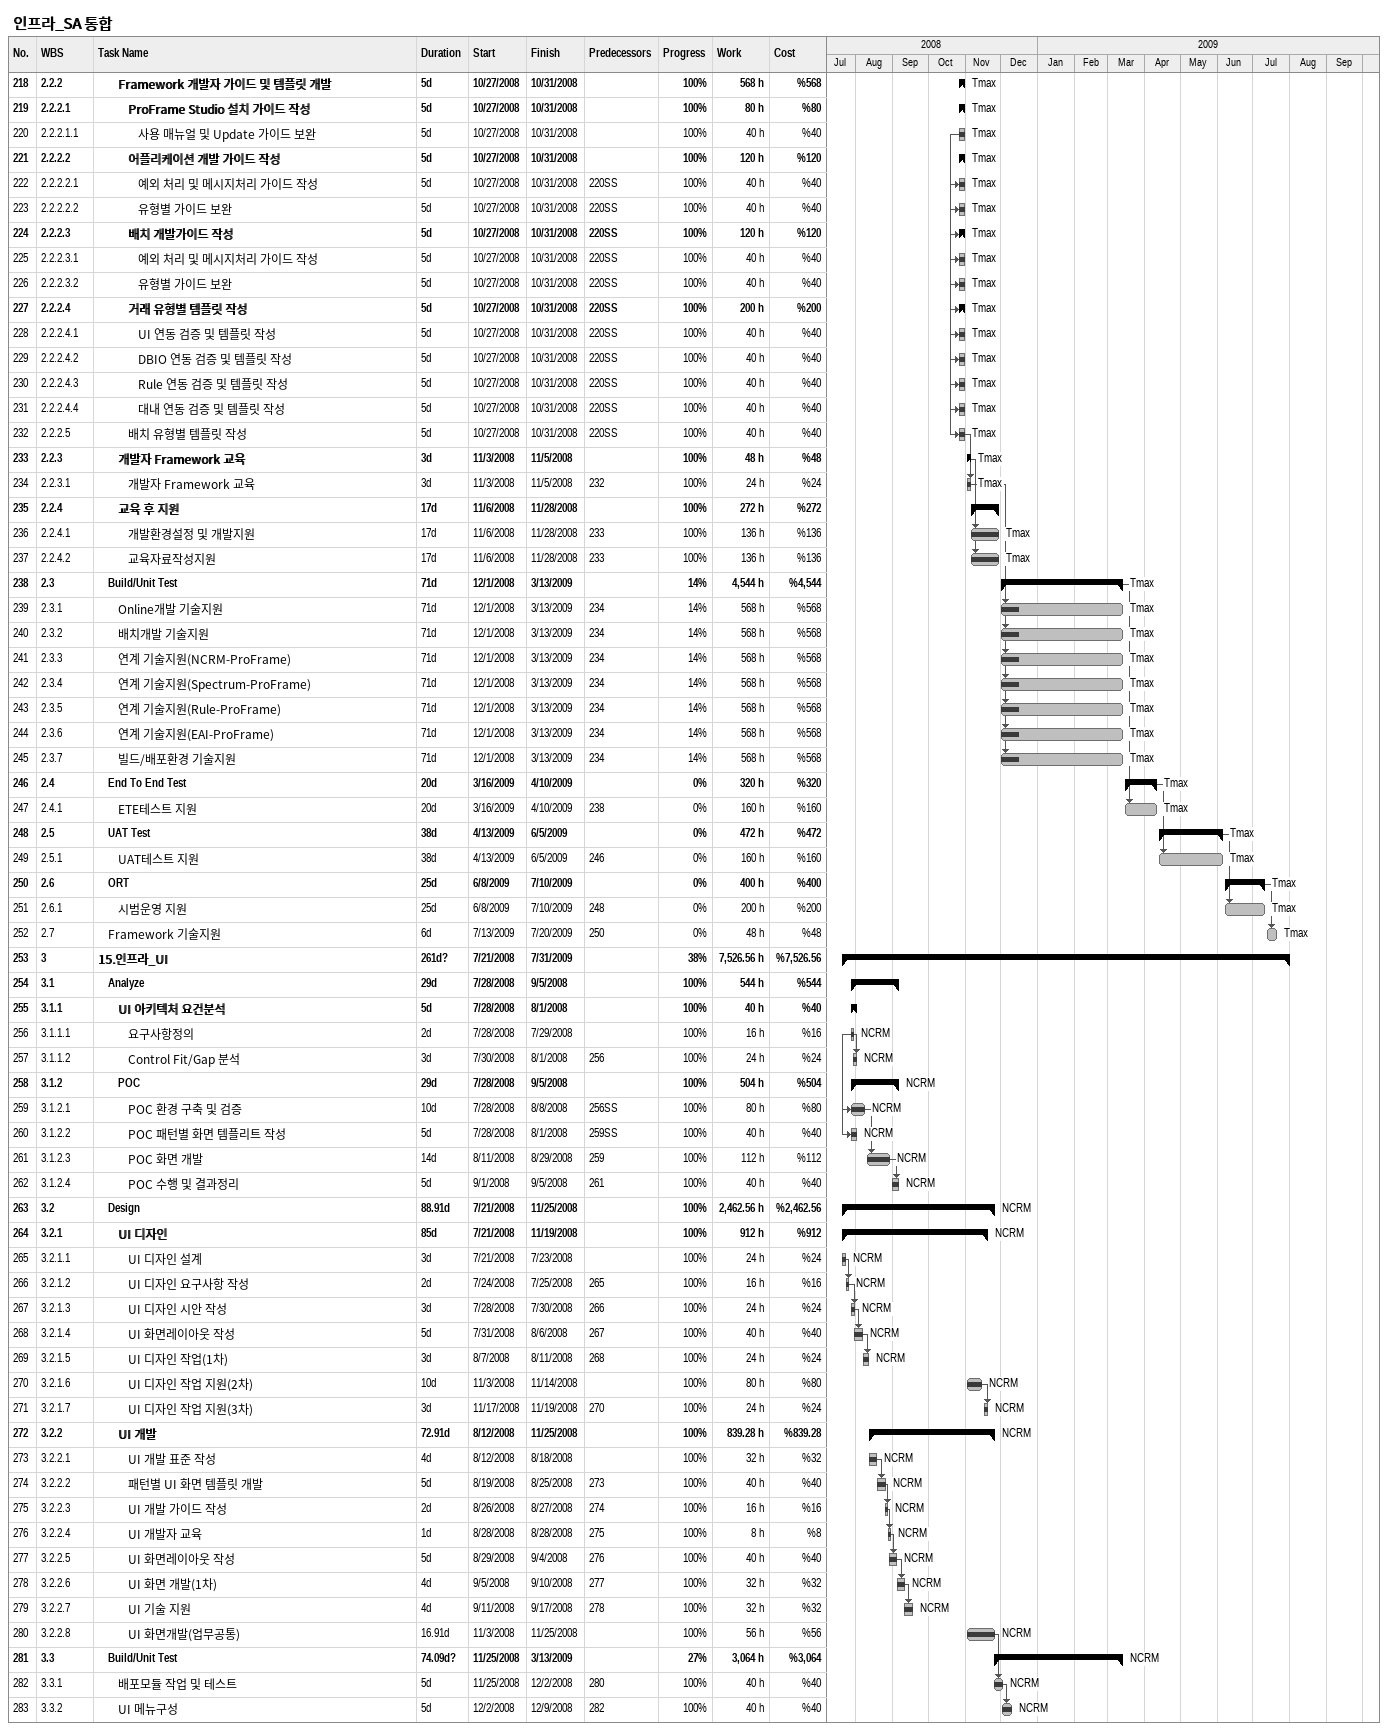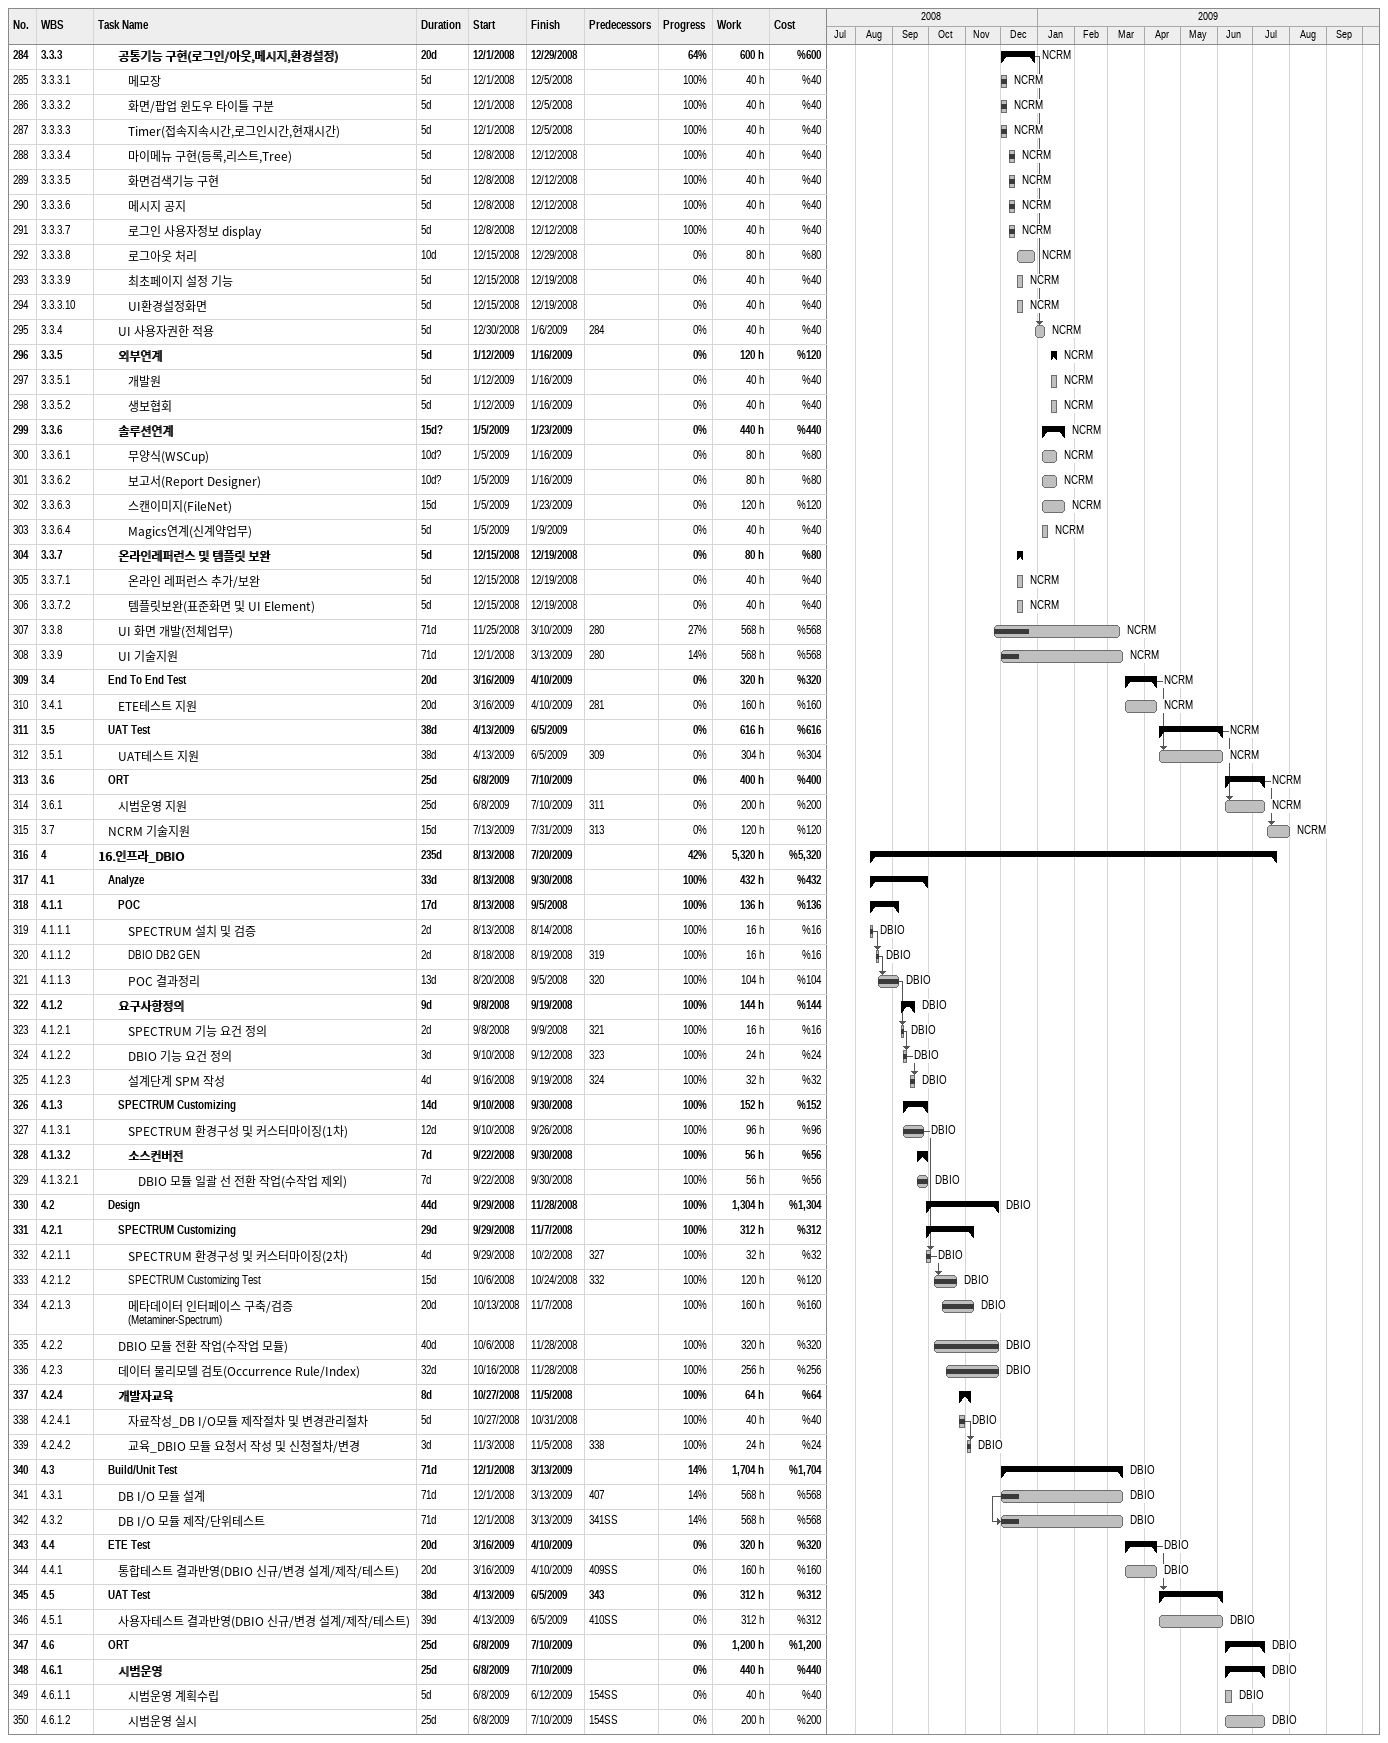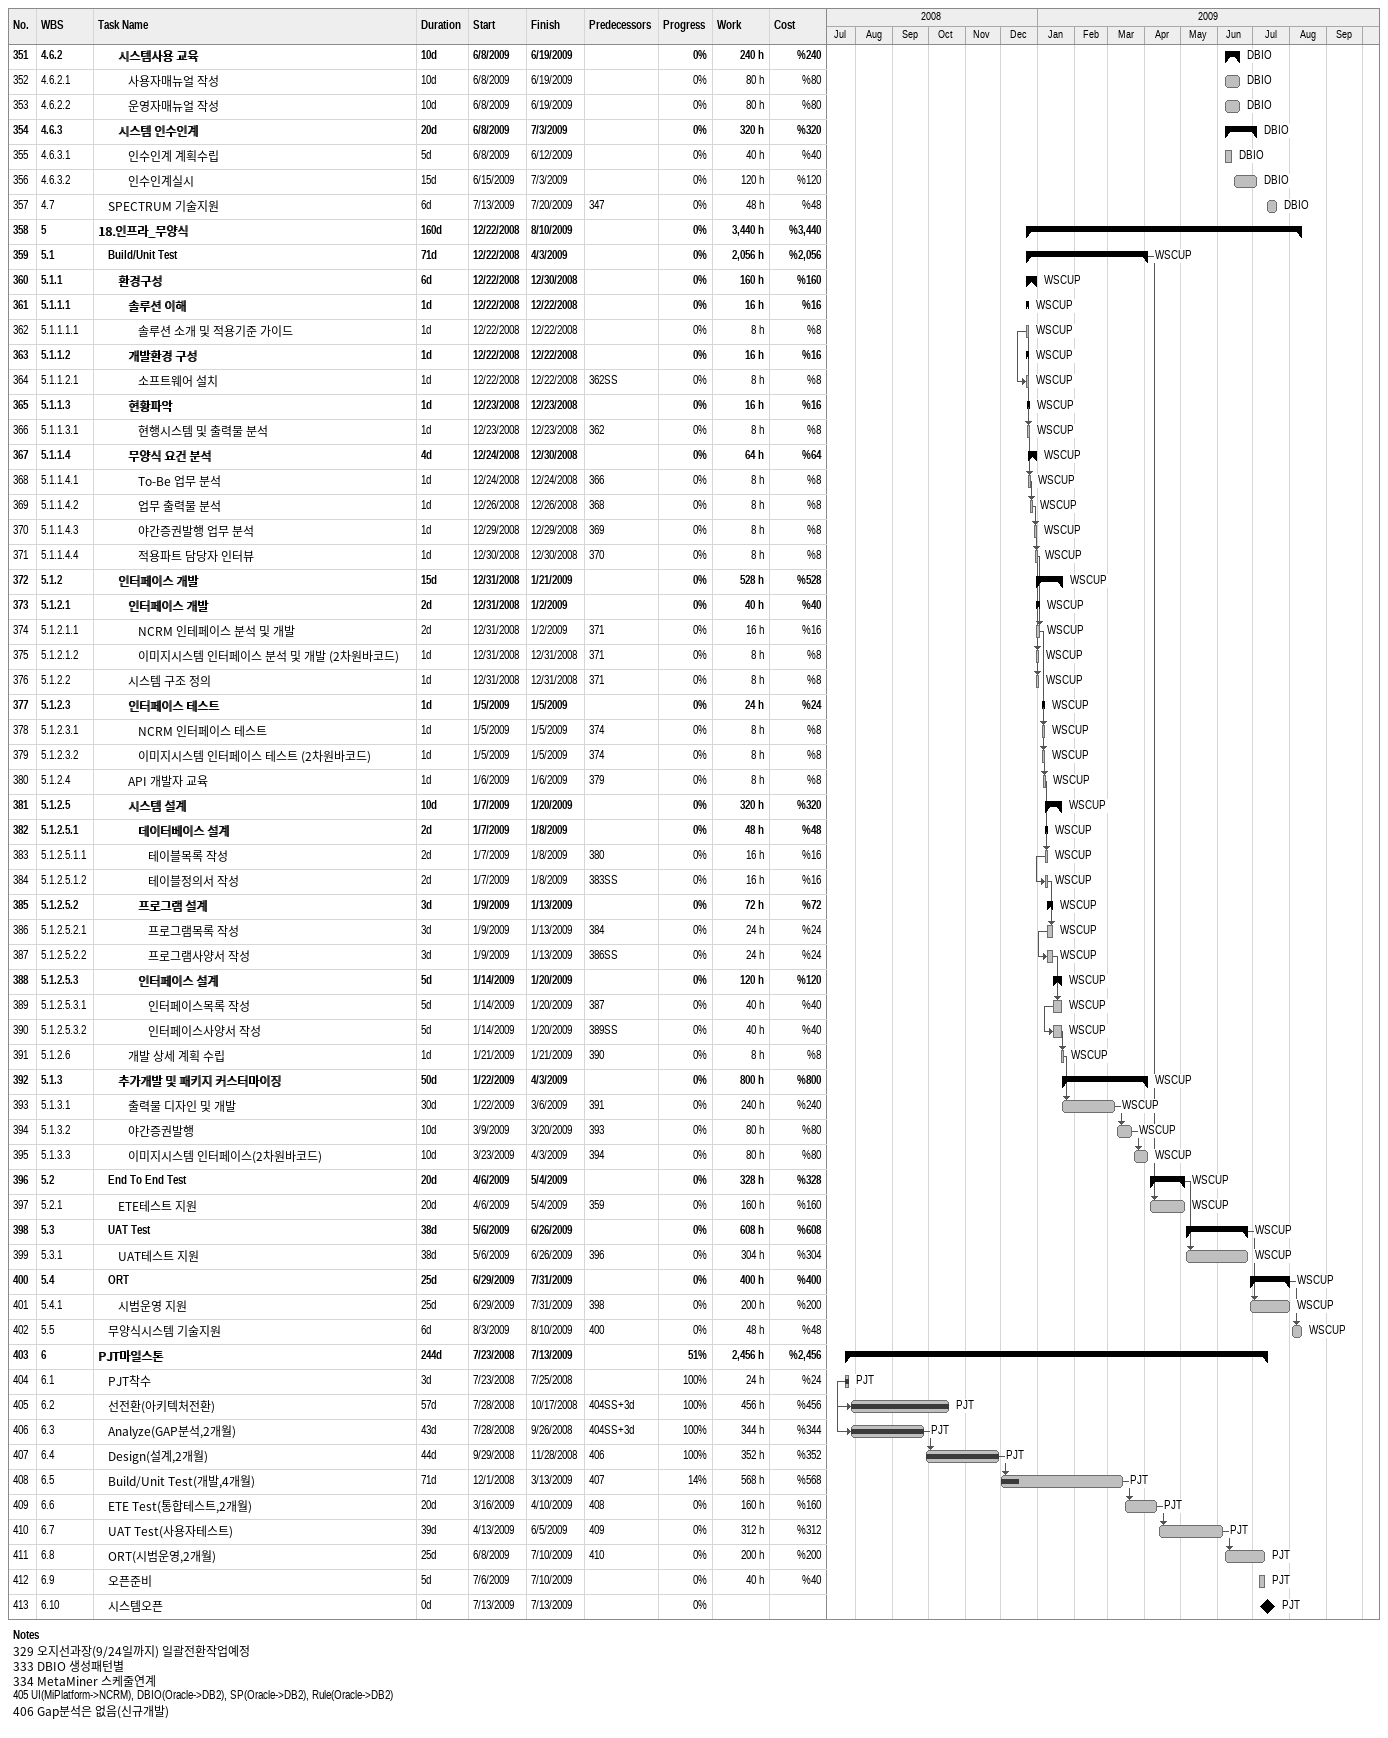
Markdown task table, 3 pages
인프라_SA 통합

| ID | WBS | Task | Duration | Start | Finish | Predecessors | Resources | % complete | Work (h) | Cost (%) |
|---|---|---|---|---|---|---|---|---|---|---|
| 218 | 2.2.2 | **Framework 개발자 가이드 및 템플릿 개발** | 5d | 2008-10-27 | 2008-10-31 |  | Tmax | 100 | 568 | 568 |
| 219 | 2.2.2.1 | **ProFrame Studio 설치 가이드 작성** | 5d | 2008-10-27 | 2008-10-31 |  | Tmax | 100 | 80 | 80 |
| 220 | 2.2.2.1.1 | 사용 매뉴얼 및 Update 가이드 보완 | 5d | 2008-10-27 | 2008-10-31 |  | Tmax | 100 | 40 | 40 |
| 221 | 2.2.2.2 | **어플리케이션 개발 가이드 작성** | 5d | 2008-10-27 | 2008-10-31 |  | Tmax | 100 | 120 | 120 |
| 222 | 2.2.2.2.1 | 예외 처리 및 메시지처리 가이드 작성 | 5d | 2008-10-27 | 2008-10-31 | 220SS | Tmax | 100 | 40 | 40 |
| 223 | 2.2.2.2.2 | 유형별 가이드 보완 | 5d | 2008-10-27 | 2008-10-31 | 220SS | Tmax | 100 | 40 | 40 |
| 224 | 2.2.2.3 | **배치 개발가이드 작성** | 5d | 2008-10-27 | 2008-10-31 | 220SS | Tmax | 100 | 120 | 120 |
| 225 | 2.2.2.3.1 | 예외 처리 및 메시지처리 가이드 작성 | 5d | 2008-10-27 | 2008-10-31 | 220SS | Tmax | 100 | 40 | 40 |
| 226 | 2.2.2.3.2 | 유형별 가이드 보완 | 5d | 2008-10-27 | 2008-10-31 | 220SS | Tmax | 100 | 40 | 40 |
| 227 | 2.2.2.4 | **거래 유형별 템플릿 작성** | 5d | 2008-10-27 | 2008-10-31 | 220SS | Tmax | 100 | 200 | 200 |
| 228 | 2.2.2.4.1 | UI 연동 검증 및 템플릿 작성 | 5d | 2008-10-27 | 2008-10-31 | 220SS | Tmax | 100 | 40 | 40 |
| 229 | 2.2.2.4.2 | DBIO 연동 검증 및 템플릿 작성 | 5d | 2008-10-27 | 2008-10-31 | 220SS | Tmax | 100 | 40 | 40 |
| 230 | 2.2.2.4.3 | Rule 연동 검증 및 템플릿 작성 | 5d | 2008-10-27 | 2008-10-31 | 220SS | Tmax | 100 | 40 | 40 |
| 231 | 2.2.2.4.4 | 대내 연동 검증 및 템플릿 작성 | 5d | 2008-10-27 | 2008-10-31 | 220SS | Tmax | 100 | 40 | 40 |
| 232 | 2.2.2.5 | 배치 유형별 템플릿 작성 | 5d | 2008-10-27 | 2008-10-31 | 220SS | Tmax | 100 | 40 | 40 |
| 233 | 2.2.3 | **개발자 Framework 교육** | 3d | 2008-11-03 | 2008-11-05 |  | Tmax | 100 | 48 | 48 |
| 234 | 2.2.3.1 | 개발자 Framework 교육 | 3d | 2008-11-03 | 2008-11-05 | 232 | Tmax | 100 | 24 | 24 |
| 235 | 2.2.4 | **교육 후 지원** | 17d | 2008-11-06 | 2008-11-28 |  |  | 100 | 272 | 272 |
| 236 | 2.2.4.1 | 개발환경설정 및 개발지원 | 17d | 2008-11-06 | 2008-11-28 | 233 | Tmax | 100 | 136 | 136 |
| 237 | 2.2.4.2 | 교육자료작성지원 | 17d | 2008-11-06 | 2008-11-28 | 233 | Tmax | 100 | 136 | 136 |
| 238 | 2.3 | **Build/Unit Test** | 71d | 2008-12-01 | 2009-03-13 |  | Tmax | 14 | 4544 | 4544 |
| 239 | 2.3.1 | Online개발 기술지원 | 71d | 2008-12-01 | 2009-03-13 | 234 | Tmax | 14 | 568 | 568 |
| 240 | 2.3.2 | 배치개발 기술지원 | 71d | 2008-12-01 | 2009-03-13 | 234 | Tmax | 14 | 568 | 568 |
| 241 | 2.3.3 | 연계 기술지원(NCRM-ProFrame) | 71d | 2008-12-01 | 2009-03-13 | 234 | Tmax | 14 | 568 | 568 |
| 242 | 2.3.4 | 연계 기술지원(Spectrum-ProFrame) | 71d | 2008-12-01 | 2009-03-13 | 234 | Tmax | 14 | 568 | 568 |
| 243 | 2.3.5 | 연계 기술지원(Rule-ProFrame) | 71d | 2008-12-01 | 2009-03-13 | 234 | Tmax | 14 | 568 | 568 |
| 244 | 2.3.6 | 연계 기술지원(EAI-ProFrame) | 71d | 2008-12-01 | 2009-03-13 | 234 | Tmax | 14 | 568 | 568 |
| 245 | 2.3.7 | 빌드/배포환경 기술지원 | 71d | 2008-12-01 | 2009-03-13 | 234 | Tmax | 14 | 568 | 568 |
| 246 | 2.4 | **End To End Test** | 20d | 2009-03-16 | 2009-04-10 |  | Tmax | 0 | 320 | 320 |
| 247 | 2.4.1 | ETE테스트 지원 | 20d | 2009-03-16 | 2009-04-10 | 238 | Tmax | 0 | 160 | 160 |
| 248 | 2.5 | **UAT Test** | 38d | 2009-04-13 | 2009-06-05 |  | Tmax | 0 | 472 | 472 |
| 249 | 2.5.1 | UAT테스트 지원 | 38d | 2009-04-13 | 2009-06-05 | 246 | Tmax | 0 | 160 | 160 |
| 250 | 2.6 | **ORT** | 25d | 2009-06-08 | 2009-07-10 |  | Tmax | 0 | 400 | 400 |
| 251 | 2.6.1 | 시범운영 지원 | 25d | 2009-06-08 | 2009-07-10 | 248 | Tmax | 0 | 200 | 200 |
| 252 | 2.7 | Framework 기술지원 | 6d | 2009-07-13 | 2009-07-20 | 250 | Tmax | 0 | 48 | 48 |
| 253 | 3 | **15.인프라_UI** | 261d? | 2008-07-21 | 2009-07-31 |  |  | 38 | 7526.56 | 7526.56 |
| 254 | 3.1 | **Analyze** | 29d | 2008-07-28 | 2008-09-05 |  |  | 100 | 544 | 544 |
| 255 | 3.1.1 | **UI 아키텍처 요건분석** | 5d | 2008-07-28 | 2008-08-01 |  |  | 100 | 40 | 40 |
| 256 | 3.1.1.1 | 요구사항정의 | 2d | 2008-07-28 | 2008-07-29 |  | NCRM | 100 | 16 | 16 |
| 257 | 3.1.1.2 | Control Fit/Gap 분석 | 3d | 2008-07-30 | 2008-08-01 | 256 | NCRM | 100 | 24 | 24 |
| 258 | 3.1.2 | **POC** | 29d | 2008-07-28 | 2008-09-05 |  | NCRM | 100 | 504 | 504 |
| 259 | 3.1.2.1 | POC 환경 구축 및 검증 | 10d | 2008-07-28 | 2008-08-08 | 256SS | NCRM | 100 | 80 | 80 |
| 260 | 3.1.2.2 | POC 패턴별 화면 템플리트 작성 | 5d | 2008-07-28 | 2008-08-01 | 259SS | NCRM | 100 | 40 | 40 |
| 261 | 3.1.2.3 | POC 화면 개발 | 14d | 2008-08-11 | 2008-08-29 | 259 | NCRM | 100 | 112 | 112 |
| 262 | 3.1.2.4 | POC 수행 및 결과정리 | 5d | 2008-09-01 | 2008-09-05 | 261 | NCRM | 100 | 40 | 40 |
| 263 | 3.2 | **Design** | 88.91d | 2008-07-21 | 2008-11-25 |  | NCRM | 100 | 2462.56 | 2462.56 |
| 264 | 3.2.1 | **UI 디자인** | 85d | 2008-07-21 | 2008-11-19 |  | NCRM | 100 | 912 | 912 |
| 265 | 3.2.1.1 | UI 디자인 설계 | 3d | 2008-07-21 | 2008-07-23 |  | NCRM | 100 | 24 | 24 |
| 266 | 3.2.1.2 | UI 디자인 요구사항 작성 | 2d | 2008-07-24 | 2008-07-25 | 265 | NCRM | 100 | 16 | 16 |
| 267 | 3.2.1.3 | UI 디자인 시안 작성 | 3d | 2008-07-28 | 2008-07-30 | 266 | NCRM | 100 | 24 | 24 |
| 268 | 3.2.1.4 | UI 화면레이아웃 작성 | 5d | 2008-07-31 | 2008-08-06 | 267 | NCRM | 100 | 40 | 40 |
| 269 | 3.2.1.5 | UI 디자인 작업(1차) | 3d | 2008-08-07 | 2008-08-11 | 268 | NCRM | 100 | 24 | 24 |
| 270 | 3.2.1.6 | UI 디자인 작업 지원(2차) | 10d | 2008-11-03 | 2008-11-14 |  | NCRM | 100 | 80 | 80 |
| 271 | 3.2.1.7 | UI 디자인 작업 지원(3차) | 3d | 2008-11-17 | 2008-11-19 | 270 | NCRM | 100 | 24 | 24 |
| 272 | 3.2.2 | **UI 개발** | 72.91d | 2008-08-12 | 2008-11-25 |  | NCRM | 100 | 839.28 | 839.28 |
| 273 | 3.2.2.1 | UI 개발 표준 작성 | 4d | 2008-08-12 | 2008-08-18 |  | NCRM | 100 | 32 | 32 |
| 274 | 3.2.2.2 | 패턴별 UI 화면 템플릿 개발 | 5d | 2008-08-19 | 2008-08-25 | 273 | NCRM | 100 | 40 | 40 |
| 275 | 3.2.2.3 | UI 개발 가이드 작성 | 2d | 2008-08-26 | 2008-08-27 | 274 | NCRM | 100 | 16 | 16 |
| 276 | 3.2.2.4 | UI 개발자 교육 | 1d | 2008-08-28 | 2008-08-28 | 275 | NCRM | 100 | 8 | 8 |
| 277 | 3.2.2.5 | UI 화면레이아웃 작성 | 5d | 2008-08-29 | 2008-09-04 | 276 | NCRM | 100 | 40 | 40 |
| 278 | 3.2.2.6 | UI 화면 개발(1차) | 4d | 2008-09-05 | 2008-09-10 | 277 | NCRM | 100 | 32 | 32 |
| 279 | 3.2.2.7 | UI 기술 지원 | 4d | 2008-09-11 | 2008-09-17 | 278 | NCRM | 100 | 32 | 32 |
| 280 | 3.2.2.8 | UI 화면개발(업무공통) | 16.91d | 2008-11-03 | 2008-11-25 |  | NCRM | 100 | 56 | 56 |
| 281 | 3.3 | **Build/Unit Test** | 74.09d? | 2008-11-25 | 2009-03-13 |  | NCRM | 27 | 3064 | 3064 |
| 282 | 3.3.1 | 배포모듈 작업 및 테스트 | 5d | 2008-11-25 | 2008-12-02 | 280 | NCRM | 100 | 40 | 40 |
| 283 | 3.3.2 | UI 메뉴구성 | 5d | 2008-12-02 | 2008-12-09 | 282 | NCRM | 100 | 40 | 40 |
| 284 | 3.3.3 | **공통기능 구현(로그인/아웃,메시지,환경설정)** | 20d | 2008-12-01 | 2008-12-29 |  | NCRM | 64 | 600 | 600 |
| 285 | 3.3.3.1 | 메모장 | 5d | 2008-12-01 | 2008-12-05 |  | NCRM | 100 | 40 | 40 |
| 286 | 3.3.3.2 | 화면/팝업 윈도우 타이틀 구분 | 5d | 2008-12-01 | 2008-12-05 |  | NCRM | 100 | 40 | 40 |
| 287 | 3.3.3.3 | Timer(접속지속시간,로그인시간,현재시간) | 5d | 2008-12-01 | 2008-12-05 |  | NCRM | 100 | 40 | 40 |
| 288 | 3.3.3.4 | 마이메뉴 구현(등록,리스트,Tree) | 5d | 2008-12-08 | 2008-12-12 |  | NCRM | 100 | 40 | 40 |
| 289 | 3.3.3.5 | 화면검색기능 구현 | 5d | 2008-12-08 | 2008-12-12 |  | NCRM | 100 | 40 | 40 |
| 290 | 3.3.3.6 | 메시지 공지 | 5d | 2008-12-08 | 2008-12-12 |  | NCRM | 100 | 40 | 40 |
| 291 | 3.3.3.7 | 로그인 사용자정보 display | 5d | 2008-12-08 | 2008-12-12 |  | NCRM | 100 | 40 | 40 |
| 292 | 3.3.3.8 | 로그아웃 처리 | 10d | 2008-12-15 | 2008-12-29 |  | NCRM | 0 | 80 | 80 |
| 293 | 3.3.3.9 | 최초페이지 설정 기능 | 5d | 2008-12-15 | 2008-12-19 |  | NCRM | 0 | 40 | 40 |
| 294 | 3.3.3.10 | UI환경설정화면 | 5d | 2008-12-15 | 2008-12-19 |  | NCRM | 0 | 40 | 40 |
| 295 | 3.3.4 | UI 사용자권한 적용 | 5d | 2008-12-30 | 2009-01-06 | 284 | NCRM | 0 | 40 | 40 |
| 296 | 3.3.5 | **외부연계** | 5d | 2009-01-12 | 2009-01-16 |  | NCRM | 0 | 120 | 120 |
| 297 | 3.3.5.1 | 개발원 | 5d | 2009-01-12 | 2009-01-16 |  | NCRM | 0 | 40 | 40 |
| 298 | 3.3.5.2 | 생보협회 | 5d | 2009-01-12 | 2009-01-16 |  | NCRM | 0 | 40 | 40 |
| 299 | 3.3.6 | **솔루션연계** | 15d? | 2009-01-05 | 2009-01-23 |  | NCRM | 0 | 440 | 440 |
| 300 | 3.3.6.1 | 무양식(WSCup) | 10d? | 2009-01-05 | 2009-01-16 |  | NCRM | 0 | 80 | 80 |
| 301 | 3.3.6.2 | 보고서(Report Designer) | 10d? | 2009-01-05 | 2009-01-16 |  | NCRM | 0 | 80 | 80 |
| 302 | 3.3.6.3 | 스캔이미지(FileNet) | 15d | 2009-01-05 | 2009-01-23 |  | NCRM | 0 | 120 | 120 |
| 303 | 3.3.6.4 | Magics연계(신계약업무) | 5d | 2009-01-05 | 2009-01-09 |  | NCRM | 0 | 40 | 40 |
| 304 | 3.3.7 | **온라인레퍼런스 및 템플릿 보완** | 5d | 2008-12-15 | 2008-12-19 |  |  | 0 | 80 | 80 |
| 305 | 3.3.7.1 | 온라인 레퍼런스 추가/보완 | 5d | 2008-12-15 | 2008-12-19 |  | NCRM | 0 | 40 | 40 |
| 306 | 3.3.7.2 | 템플릿보완(표준화면 및 UI Element) | 5d | 2008-12-15 | 2008-12-19 |  | NCRM | 0 | 40 | 40 |
| 307 | 3.3.8 | UI 화면 개발(전체업무) | 71d | 2008-11-25 | 2009-03-10 | 280 | NCRM | 27 | 568 | 568 |
| 308 | 3.3.9 | UI 기술지원 | 71d | 2008-12-01 | 2009-03-13 | 280 | NCRM | 14 | 568 | 568 |
| 309 | 3.4 | **End To End Test** | 20d | 2009-03-16 | 2009-04-10 |  | NCRM | 0 | 320 | 320 |
| 310 | 3.4.1 | ETE테스트 지원 | 20d | 2009-03-16 | 2009-04-10 | 281 | NCRM | 0 | 160 | 160 |
| 311 | 3.5 | **UAT Test** | 38d | 2009-04-13 | 2009-06-05 |  | NCRM | 0 | 616 | 616 |
| 312 | 3.5.1 | UAT테스트 지원 | 38d | 2009-04-13 | 2009-06-05 | 309 | NCRM | 0 | 304 | 304 |
| 313 | 3.6 | **ORT** | 25d | 2009-06-08 | 2009-07-10 |  | NCRM | 0 | 400 | 400 |
| 314 | 3.6.1 | 시범운영 지원 | 25d | 2009-06-08 | 2009-07-10 | 311 | NCRM | 0 | 200 | 200 |
| 315 | 3.7 | NCRM 기술지원 | 15d | 2009-07-13 | 2009-07-31 | 313 | NCRM | 0 | 120 | 120 |
| 316 | 4 | **16.인프라_DBIO** | 235d | 2008-08-13 | 2009-07-20 |  |  | 42 | 5320 | 5320 |
| 317 | 4.1 | **Analyze** | 33d | 2008-08-13 | 2008-09-30 |  |  | 100 | 432 | 432 |
| 318 | 4.1.1 | **POC** | 17d | 2008-08-13 | 2008-09-05 |  |  | 100 | 136 | 136 |
| 319 | 4.1.1.1 | SPECTRUM 설치 및 검증 | 2d | 2008-08-13 | 2008-08-14 |  | DBIO | 100 | 16 | 16 |
| 320 | 4.1.1.2 | DBIO DB2 GEN | 2d | 2008-08-18 | 2008-08-19 | 319 | DBIO | 100 | 16 | 16 |
| 321 | 4.1.1.3 | POC 결과정리 | 13d | 2008-08-20 | 2008-09-05 | 320 | DBIO | 100 | 104 | 104 |
| 322 | 4.1.2 | **요구사항정의** | 9d | 2008-09-08 | 2008-09-19 |  | DBIO | 100 | 144 | 144 |
| 323 | 4.1.2.1 | SPECTRUM 기능 요건 정의 | 2d | 2008-09-08 | 2008-09-09 | 321 | DBIO | 100 | 16 | 16 |
| 324 | 4.1.2.2 | DBIO 기능 요건 정의 | 3d | 2008-09-10 | 2008-09-12 | 323 | DBIO | 100 | 24 | 24 |
| 325 | 4.1.2.3 | 설계단계 SPM 작성 | 4d | 2008-09-16 | 2008-09-19 | 324 | DBIO | 100 | 32 | 32 |
| 326 | 4.1.3 | **SPECTRUM Customizing** | 14d | 2008-09-10 | 2008-09-30 |  |  | 100 | 152 | 152 |
| 327 | 4.1.3.1 | SPECTRUM 환경구성 및 커스터마이징(1차) | 12d | 2008-09-10 | 2008-09-26 |  | DBIO | 100 | 96 | 96 |
| 328 | 4.1.3.2 | **소스컨버전** | 7d | 2008-09-22 | 2008-09-30 |  |  | 100 | 56 | 56 |
| 329 | 4.1.3.2.1 | DBIO 모듈 일괄 선 전환 작업(수작업 제외) | 7d | 2008-09-22 | 2008-09-30 |  | DBIO | 100 | 56 | 56 |
| 330 | 4.2 | **Design** | 44d | 2008-09-29 | 2008-11-28 |  | DBIO | 100 | 1304 | 1304 |
| 331 | 4.2.1 | **SPECTRUM Customizing** | 29d | 2008-09-29 | 2008-11-07 |  |  | 100 | 312 | 312 |
| 332 | 4.2.1.1 | SPECTRUM 환경구성 및 커스터마이징(2차) | 4d | 2008-09-29 | 2008-10-02 | 327 | DBIO | 100 | 32 | 32 |
| 333 | 4.2.1.2 | SPECTRUM Customizing Test | 15d | 2008-10-06 | 2008-10-24 | 332 | DBIO | 100 | 120 | 120 |
| 334 | 4.2.1.3 | 메타데이터 인터페이스 구축/검증(Metaminer-Spectrum) | 20d | 2008-10-13 | 2008-11-07 |  | DBIO | 100 | 160 | 160 |
| 335 | 4.2.2 | DBIO 모듈 전환 작업(수작업 모듈) | 40d | 2008-10-06 | 2008-11-28 |  | DBIO | 100 | 320 | 320 |
| 336 | 4.2.3 | 데이터 물리모델 검토(Occurrence Rule/Index) | 32d | 2008-10-16 | 2008-11-28 |  | DBIO | 100 | 256 | 256 |
| 337 | 4.2.4 | **개발자교육** | 8d | 2008-10-27 | 2008-11-05 |  |  | 100 | 64 | 64 |
| 338 | 4.2.4.1 | 자료작성_DB I/O모듈 제작절차 및 변경관리절차 | 5d | 2008-10-27 | 2008-10-31 |  | DBIO | 100 | 40 | 40 |
| 339 | 4.2.4.2 | 교육_DBIO 모듈 요청서 작성 및 신청절차/변경 | 3d | 2008-11-03 | 2008-11-05 | 338 | DBIO | 100 | 24 | 24 |
| 340 | 4.3 | **Build/Unit Test** | 71d | 2008-12-01 | 2009-03-13 |  | DBIO | 14 | 1704 | 1704 |
| 341 | 4.3.1 | DB I/O 모듈 설계 | 71d | 2008-12-01 | 2009-03-13 | 407 | DBIO | 14 | 568 | 568 |
| 342 | 4.3.2 | DB I/O 모듈 제작/단위테스트 | 71d | 2008-12-01 | 2009-03-13 | 341SS | DBIO | 14 | 568 | 568 |
| 343 | 4.4 | **ETE Test** | 20d | 2009-03-16 | 2009-04-10 |  | DBIO | 0 | 320 | 320 |
| 344 | 4.4.1 | 통합테스트 결과반영(DBIO 신규/변경 설계/제작/테스트) | 20d | 2009-03-16 | 2009-04-10 | 409SS | DBIO | 0 | 160 | 160 |
| 345 | 4.5 | **UAT Test** | 38d | 2009-04-13 | 2009-06-05 | 343 |  | 0 | 312 | 312 |
| 346 | 4.5.1 | 사용자테스트 결과반영(DBIO 신규/변경 설계/제작/테스트) | 39d | 2009-04-13 | 2009-06-05 | 410SS | DBIO | 0 | 312 | 312 |
| 347 | 4.6 | **ORT** | 25d | 2009-06-08 | 2009-07-10 |  | DBIO | 0 | 1200 | 1200 |
| 348 | 4.6.1 | **시범운영** | 25d | 2009-06-08 | 2009-07-10 |  | DBIO | 0 | 440 | 440 |
| 349 | 4.6.1.1 | 시범운영 계획수립 | 5d | 2009-06-08 | 2009-06-12 | 154SS | DBIO | 0 | 40 | 40 |
| 350 | 4.6.1.2 | 시범운영 실시 | 25d | 2009-06-08 | 2009-07-10 | 154SS | DBIO | 0 | 200 | 200 |
| 351 | 4.6.2 | **시스템사용 교육** | 10d | 2009-06-08 | 2009-06-19 |  | DBIO | 0 | 240 | 240 |
| 352 | 4.6.2.1 | 사용자매뉴얼 작성 | 10d | 2009-06-08 | 2009-06-19 |  | DBIO | 0 | 80 | 80 |
| 353 | 4.6.2.2 | 운영자매뉴얼 작성 | 10d | 2009-06-08 | 2009-06-19 |  | DBIO | 0 | 80 | 80 |
| 354 | 4.6.3 | **시스템 인수인계** | 20d | 2009-06-08 | 2009-07-03 |  | DBIO | 0 | 320 | 320 |
| 355 | 4.6.3.1 | 인수인계 계획수립 | 5d | 2009-06-08 | 2009-06-12 |  | DBIO | 0 | 40 | 40 |
| 356 | 4.6.3.2 | 인수인계실시 | 15d | 2009-06-15 | 2009-07-03 |  | DBIO | 0 | 120 | 120 |
| 357 | 4.7 | SPECTRUM 기술지원 | 6d | 2009-07-13 | 2009-07-20 | 347 | DBIO | 0 | 48 | 48 |
| 358 | 5 | **18.인프라_무양식** | 160d | 2008-12-22 | 2009-08-10 |  |  | 0 | 3440 | 3440 |
| 359 | 5.1 | **Build/Unit Test** | 71d | 2008-12-22 | 2009-04-03 |  | WSCUP | 0 | 2056 | 2056 |
| 360 | 5.1.1 | **환경구성** | 6d | 2008-12-22 | 2008-12-30 |  | WSCUP | 0 | 160 | 160 |
| 361 | 5.1.1.1 | **솔루션 이해** | 1d | 2008-12-22 | 2008-12-22 |  | WSCUP | 0 | 16 | 16 |
| 362 | 5.1.1.1.1 | 솔루션 소개 및 적용기준 가이드 | 1d | 2008-12-22 | 2008-12-22 |  | WSCUP | 0 | 8 | 8 |
| 363 | 5.1.1.2 | **개발환경 구성** | 1d | 2008-12-22 | 2008-12-22 |  | WSCUP | 0 | 16 | 16 |
| 364 | 5.1.1.2.1 | 소프트웨어 설치 | 1d | 2008-12-22 | 2008-12-22 | 362SS | WSCUP | 0 | 8 | 8 |
| 365 | 5.1.1.3 | **현황파악** | 1d | 2008-12-23 | 2008-12-23 |  | WSCUP | 0 | 16 | 16 |
| 366 | 5.1.1.3.1 | 현행시스템 및 출력물 분석 | 1d | 2008-12-23 | 2008-12-23 | 362 | WSCUP | 0 | 8 | 8 |
| 367 | 5.1.1.4 | **무양식 요건 분석** | 4d | 2008-12-24 | 2008-12-30 |  | WSCUP | 0 | 64 | 64 |
| 368 | 5.1.1.4.1 | To-Be 업무 분석 | 1d | 2008-12-24 | 2008-12-24 | 366 | WSCUP | 0 | 8 | 8 |
| 369 | 5.1.1.4.2 | 업무 출력물 분석 | 1d | 2008-12-26 | 2008-12-26 | 368 | WSCUP | 0 | 8 | 8 |
| 370 | 5.1.1.4.3 | 야간증권발행 업무 분석 | 1d | 2008-12-29 | 2008-12-29 | 369 | WSCUP | 0 | 8 | 8 |
| 371 | 5.1.1.4.4 | 적용파트 담당자 인터뷰 | 1d | 2008-12-30 | 2008-12-30 | 370 | WSCUP | 0 | 8 | 8 |
| 372 | 5.1.2 | **인터페이스 개발** | 15d | 2008-12-31 | 2009-01-21 |  | WSCUP | 0 | 528 | 528 |
| 373 | 5.1.2.1 | **인터페이스 개발** | 2d | 2008-12-31 | 2009-01-02 |  | WSCUP | 0 | 40 | 40 |
| 374 | 5.1.2.1.1 | NCRM 인테페이스 분석 및 개발 | 2d | 2008-12-31 | 2009-01-02 | 371 | WSCUP | 0 | 16 | 16 |
| 375 | 5.1.2.1.2 | 이미지시스템 인터페이스 분석 및 개발 (2차원바코드) | 1d | 2008-12-31 | 2008-12-31 | 371 | WSCUP | 0 | 8 | 8 |
| 376 | 5.1.2.2 | 시스템 구조 정의 | 1d | 2008-12-31 | 2008-12-31 | 371 | WSCUP | 0 | 8 | 8 |
| 377 | 5.1.2.3 | **인터페이스 테스트** | 1d | 2009-01-05 | 2009-01-05 |  | WSCUP | 0 | 24 | 24 |
| 378 | 5.1.2.3.1 | NCRM 인터페이스 테스트 | 1d | 2009-01-05 | 2009-01-05 | 374 | WSCUP | 0 | 8 | 8 |
| 379 | 5.1.2.3.2 | 이미지시스템 인터페이스 테스트 (2차원바코드) | 1d | 2009-01-05 | 2009-01-05 | 374 | WSCUP | 0 | 8 | 8 |
| 380 | 5.1.2.4 | API 개발자 교육 | 1d | 2009-01-06 | 2009-01-06 | 379 | WSCUP | 0 | 8 | 8 |
| 381 | 5.1.2.5 | **시스템 설계** | 10d | 2009-01-07 | 2009-01-20 |  | WSCUP | 0 | 320 | 320 |
| 382 | 5.1.2.5.1 | **데이터베이스 설계** | 2d | 2009-01-07 | 2009-01-08 |  | WSCUP | 0 | 48 | 48 |
| 383 | 5.1.2.5.1.1 | 테이블목록 작성 | 2d | 2009-01-07 | 2009-01-08 | 380 | WSCUP | 0 | 16 | 16 |
| 384 | 5.1.2.5.1.2 | 테이블정의서 작성 | 2d | 2009-01-07 | 2009-01-08 | 383SS | WSCUP | 0 | 16 | 16 |
| 385 | 5.1.2.5.2 | **프로그램 설계** | 3d | 2009-01-09 | 2009-01-13 |  | WSCUP | 0 | 72 | 72 |
| 386 | 5.1.2.5.2.1 | 프로그램목록 작성 | 3d | 2009-01-09 | 2009-01-13 | 384 | WSCUP | 0 | 24 | 24 |
| 387 | 5.1.2.5.2.2 | 프로그램사양서 작성 | 3d | 2009-01-09 | 2009-01-13 | 386SS | WSCUP | 0 | 24 | 24 |
| 388 | 5.1.2.5.3 | **인터페이스 설계** | 5d | 2009-01-14 | 2009-01-20 |  | WSCUP | 0 | 120 | 120 |
| 389 | 5.1.2.5.3.1 | 인터페이스목록 작성 | 5d | 2009-01-14 | 2009-01-20 | 387 | WSCUP | 0 | 40 | 40 |
| 390 | 5.1.2.5.3.2 | 인터페이스사양서 작성 | 5d | 2009-01-14 | 2009-01-20 | 389SS | WSCUP | 0 | 40 | 40 |
| 391 | 5.1.2.6 | 개발 상세 계획 수립 | 1d | 2009-01-21 | 2009-01-21 | 390 | WSCUP | 0 | 8 | 8 |
| 392 | 5.1.3 | **추가개발 및 패키지 커스터마이징** | 50d | 2009-01-22 | 2009-04-03 |  | WSCUP | 0 | 800 | 800 |
| 393 | 5.1.3.1 | 출력물 디자인 및 개발 | 30d | 2009-01-22 | 2009-03-06 | 391 | WSCUP | 0 | 240 | 240 |
| 394 | 5.1.3.2 | 야간증권발행 | 10d | 2009-03-09 | 2009-03-20 | 393 | WSCUP | 0 | 80 | 80 |
| 395 | 5.1.3.3 | 이미지시스템 인터페이스(2차원바코드) | 10d | 2009-03-23 | 2009-04-03 | 394 | WSCUP | 0 | 80 | 80 |
| 396 | 5.2 | **End To End Test** | 20d | 2009-04-06 | 2009-05-04 |  | WSCUP | 0 | 328 | 328 |
| 397 | 5.2.1 | ETE테스트 지원 | 20d | 2009-04-06 | 2009-05-04 | 359 | WSCUP | 0 | 160 | 160 |
| 398 | 5.3 | **UAT Test** | 38d | 2009-05-06 | 2009-06-26 |  | WSCUP | 0 | 608 | 608 |
| 399 | 5.3.1 | UAT테스트 지원 | 38d | 2009-05-06 | 2009-06-26 | 396 | WSCUP | 0 | 304 | 304 |
| 400 | 5.4 | **ORT** | 25d | 2009-06-29 | 2009-07-31 |  | WSCUP | 0 | 400 | 400 |
| 401 | 5.4.1 | 시범운영 지원 | 25d | 2009-06-29 | 2009-07-31 | 398 | WSCUP | 0 | 200 | 200 |
| 402 | 5.5 | 무양식시스템 기술지원 | 6d | 2009-08-03 | 2009-08-10 | 400 | WSCUP | 0 | 48 | 48 |
| 403 | 6 | **PJT마일스톤** | 244d | 2008-07-23 | 2009-07-13 |  |  | 51 | 2456 | 2456 |
| 404 | 6.1 | PJT착수 | 3d | 2008-07-23 | 2008-07-25 |  | PJT | 100 | 24 | 24 |
| 405 | 6.2 | 선전환(아키텍처전환) | 57d | 2008-07-28 | 2008-10-17 | 404SS+3d | PJT | 100 | 456 | 456 |
| 406 | 6.3 | Analyze(GAP분석,2개월) | 43d | 2008-07-28 | 2008-09-26 | 404SS+3d | PJT | 100 | 344 | 344 |
| 407 | 6.4 | Design(설계,2개월) | 44d | 2008-09-29 | 2008-11-28 | 406 | PJT | 100 | 352 | 352 |
| 408 | 6.5 | Build/Unit Test(개발,4개월) | 71d | 2008-12-01 | 2009-03-13 | 407 | PJT | 14 | 568 | 568 |
| 409 | 6.6 | ETE Test(통합테스트,2개월) | 20d | 2009-03-16 | 2009-04-10 | 408 | PJT | 0 | 160 | 160 |
| 410 | 6.7 | UAT Test(사용자테스트) | 39d | 2009-04-13 | 2009-06-05 | 409 | PJT | 0 | 312 | 312 |
| 411 | 6.8 | ORT(시범운영,2개월) | 25d | 2009-06-08 | 2009-07-10 | 410 | PJT | 0 | 200 | 200 |
| 412 | 6.9 | 오픈준비 | 5d | 2009-07-06 | 2009-07-10 |  | PJT | 0 | 40 | 40 |
| 413 | 6.10 | 시스템오픈 | 0d | 2009-07-13 | 2009-07-13 |  | PJT | 0 |  |  |

Notes
- 329: 오지선과장(9/24일까지) 일괄전환작업예정
- 333: DBIO 생성패턴별
- 334: MetaMiner 스케줄 연계
- 405: UI(MiPlatform->NCRM), DBIO(Oracle->DB2), SP(Oracle->DB2), Rule(Oracle->DB2)
- 406: Gap분석은 없음(신규개발)
